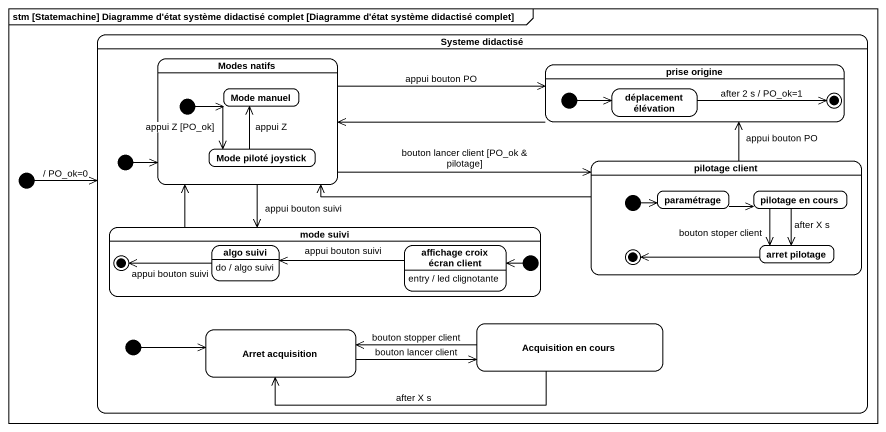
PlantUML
@startuml
mainframe stm [Statemachine] Diagramme d'état système didactisé complet [Diagramme d'état système didactisé complet]
hide empty description
state "Systeme didactisé" as Systeme_didactisé {
  state "Modes natifs" as Modes_natifs {
    state "Mode manuel" as Mode_manuel
    state "Mode piloté joystick" as Mode_piloté_joystick
    [*] -right-> Mode_manuel
  }
  state "prise origine" as prise_origine {
    state "déplacement élévation" as déplacement_élévation
    [*] -right-> déplacement_élévation
    déplacement_élévation -right-> [*] : after 2 s / PO_ok=1
  }
  state initial4 <<start>>
  state "pilotage client" as pilotage_client {
    state paramétrage
    state "pilotage en cours" as pilotage_en_cours
    state "arret pilotage" as arret_pilotage
    [*] -right-> paramétrage
    arret_pilotage -left-> [*]
  }
  state "mode suivi" as mode_suivi {
    state "algo suivi" as algo_suivi
    algo_suivi : do / algo suivi
    state "affichage croix écran client" as affichage_croix_écran_client
    affichage_croix_écran_client : entry / led clignotante
    algo_suivi -left-> [*] : appui bouton suivi
    [*] -left-> affichage_croix_écran_client
  }
  state "Arret acquisition" as Arret_acquisition
  state "Acquisition en cours" as Acquisition_en_cours
  state initial7 <<start>>
}
[*] -right-> Systeme_didactisé : / PO_ok=0
Modes_natifs -right-> prise_origine : appui bouton PO
Modes_natifs -right-> pilotage_client : bouton lancer client [PO_ok & pilotage]
Modes_natifs --> mode_suivi : appui bouton suivi
Mode_manuel --> Mode_piloté_joystick : appui Z [PO_ok]
prise_origine -left-> Modes_natifs
initial4 -right-> Modes_natifs
Mode_piloté_joystick -up-> Mode_manuel : appui Z
pilotage_client -left-> Modes_natifs
pilotage_client -up-> prise_origine : appui bouton PO
paramétrage -right-> pilotage_en_cours
pilotage_en_cours --> arret_pilotage : bouton stoper client
pilotage_en_cours --> arret_pilotage : after X s
mode_suivi -up-> Modes_natifs
affichage_croix_écran_client -left-> algo_suivi : appui bouton suivi
Arret_acquisition -right-> Acquisition_en_cours : bouton lancer client
Acquisition_en_cours -left-> Arret_acquisition : bouton stopper client
Acquisition_en_cours -left-> Arret_acquisition : after X s
initial7 -right-> Arret_acquisition
@enduml
